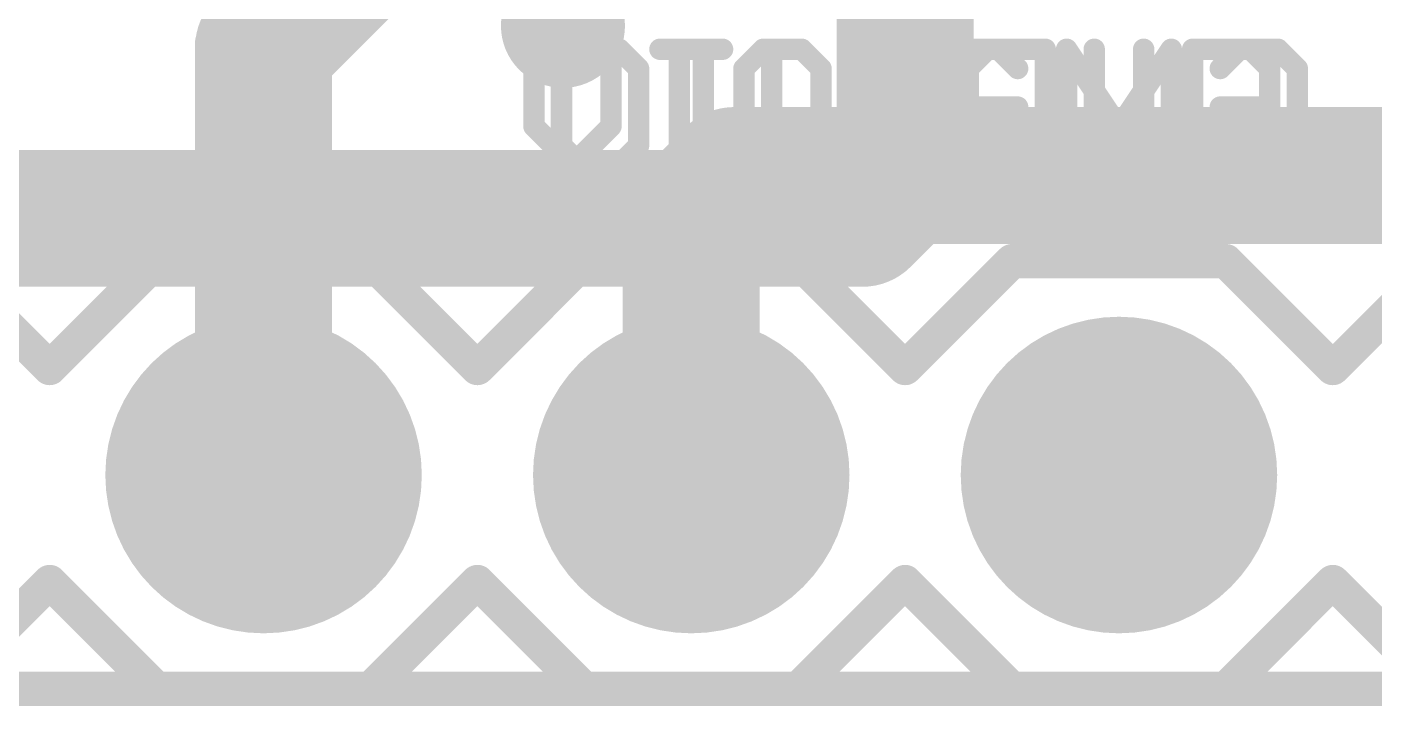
# Model space of a CAD drawing. Extents: x -3 to 111, y -18 to 20.
# Drawn here: x 10.02 to 18.02, y -0.1 to 3.93 of the extents above; entities that cross this region are included whole.
import ezdxf

# ---------------------------------------------------------------- set-up
doc = ezdxf.new("R2010")
doc.units = 0
for name, color, linetype in [('1', 12, 'CONTINUOUS'), ('16', 132, 'CONTINUOUS'), ('17', 110, 'CONTINUOUS'), ('18', 110, 'CONTINUOUS'), ('20', 53, 'CONTINUOUS'), ('21', 41, 'CONTINUOUS'), ('22', 40, 'CONTINUOUS'), ('51', 53, 'CONTINUOUS')]:
    doc.layers.add(name, color=color, linetype=linetype)

# ---------------------------------------------------------------- blocks, each defined once
blk = doc.blocks.new('RECT')
blk.add_solid([(-0.5, -0.5), (0.5, -0.5), (-0.5, 0.5), (0.5, 0.5)])
blk = doc.blocks.new('ROUNDP')
at = {"const_width": 0.5}
blk.add_lwpolyline([(0, -0.25, 1), (0, 0.25, 1), (0, -0.25)], format="xyb", dxfattribs=at)
blk = doc.blocks.new('ROUNDV')
at = {"const_width": 0.5}
blk.add_lwpolyline([(0, -0.25, 1), (0, 0.25, 1), (0, -0.25)], format="xyb", dxfattribs=at)

msp = doc.modelspace()

# ---------------------------------------------------------------- linework, layer by layer
at = {"layer": '1'}
for points, const_width in [([(15.24, 4.572), (15.24, 3.048)], 0.8128), ([(14.986, 2.794), (15.24, 3.048)], 0.8128), ([(5.969, 2.794), (13.97, 2.794)], 0.8128), ([(13.97, 2.794), (13.97, 2.286)], 0.8128), ([(13.97, 2.794), (14.986, 2.794)], 0.8128), ([(0, 0), (43.18, 0)], 0.2032)]:
    msp.add_lwpolyline(points, dxfattribs=dict(at, const_width=const_width))
at = {"layer": '1', "const_width": 0.4064}
for points in [[(15.3837, 2.9043, 1), (15.0963, 3.1917)], [(14.1732, 2.794, 1), (13.7668, 2.794)], [(13.97, 2.9972, 1), (13.97, 2.5908)], [(13.97, 2.5908, 1), (13.97, 2.9972)], [(14.986, 2.5908, 1), (14.986, 2.9972)], [(15.0368, 3.048, 1), (15.4432, 3.048)], [(14.8423, 2.9377, 1), (15.1297, 2.6503)], [(13.7668, 2.286, 1), (14.1732, 2.286)]]:
    msp.add_lwpolyline(points, format="xyb", dxfattribs=at)
at = {"layer": '16'}
for points, const_width in [([(12.446, 4.826), (11.43, 3.81)], 0.8128), ([(11.43, 3.81), (11.43, 1.27)], 0.8128), ([(14.224, 3.048), (13.97, 2.794)], 0.8128), ([(19.685, 3.048), (14.224, 3.048)], 0.8128), ([(13.97, 2.794), (13.97, 1.27)], 0.8128), ([(0, 0), (43.18, 0)], 0.2032)]:
    msp.add_lwpolyline(points, dxfattribs=dict(at, const_width=const_width))
at = {"layer": '16', "const_width": 0.4064}
for points in [[(11.6332, 3.81, 1), (11.2268, 3.81)], [(11.2863, 3.9537, 1), (11.5737, 3.6663)], [(14.224, 3.2512, 1), (14.224, 2.8448)], [(14.3677, 2.9043, 1), (14.0803, 3.1917)], [(14.1732, 2.794, 1), (13.7668, 2.794)], [(13.8263, 2.9377, 1), (14.1137, 2.6503)], [(11.2268, 1.27, 1), (11.6332, 1.27)], [(13.7668, 1.27, 1), (14.1732, 1.27)]]:
    msp.add_lwpolyline(points, format="xyb", dxfattribs=at)
at = {"layer": '20', "const_width": 0.2032}
msp.add_lwpolyline([(43.18, 0), (0, 0)], dxfattribs=at)
at = {"layer": '21'}
for points, const_width in [([(11.6585, 3.8791, 1), (11.6585, 3.8156)], 0.0635), ([(11.6903, 3.8473, 1), (11.6268, 3.8473)], 0.0635), ([(11.8047, 3.8473, 1), (11.7411, 3.8473)], 0.0635), ([(11.7729, 3.8156, 1), (11.7729, 3.8791)], 0.0635), ([(13.0674, 3.7979, 1), (13.0039, 3.7979)], 0.0635), ([(13.525, 3.7979, 1), (13.4615, 3.7979)], 0.0635), ([(13.784, 3.8296, 1), (13.784, 3.7661)], 0.0635), ([(13.9302, 3.7979, 1), (13.8667, 3.7979)], 0.0635), ([(14.0128, 3.7661, 1), (14.0128, 3.8296)], 0.0635), ([(14.3974, 3.8296, 1), (14.3974, 3.7661)], 0.0635), ([(14.4198, 3.7754, 1), (14.3749, 3.8203)], 0.0635), ([(14.6486, 3.8203, 1), (14.6037, 3.7754)], 0.0635), ([(14.6262, 3.7661, 1), (14.6262, 3.8296)], 0.0635), ([(15.5653, 3.8296, 1), (15.5653, 3.7661)], 0.0635), ([(15.5877, 3.7754, 1), (15.5428, 3.8203)], 0.0635), ([(15.8165, 3.8203, 1), (15.7716, 3.7754)], 0.0635), ([(15.7941, 3.7661, 1), (15.7941, 3.8296)], 0.0635), ([(16.231, 3.7979, 1), (16.1675, 3.7979)], 0.0635), ([(16.2257, 3.8155, 1), (16.1729, 3.7803)], 0.0635), ([(16.6886, 3.7979, 1), (16.6251, 3.7979)], 0.0635), ([(16.9795, 3.7979, 1), (16.916, 3.7979)], 0.0635), ([(16.9477, 3.8296, 1), (16.9477, 3.7661)], 0.0635), ([(17.3134, 3.8203, 1), (17.2684, 3.7754)], 0.0635), ([(17.2909, 3.7661, 1), (17.2909, 3.8296)], 0.0635), ([(11.6585, 3.7647, 1), (11.6585, 3.7012)], 0.0635), ([(11.6268, 3.7329, 1), (11.6903, 3.7329)], 0.0635), ([(11.7411, 3.7329, 1), (11.8047, 3.7329)], 0.0635), ([(11.7729, 3.7012, 1), (11.7729, 3.7647)], 0.0635), ([(14.3147, 3.6835, 1), (14.2512, 3.6835)], 0.0635), ([(14.2605, 3.7059, 1), (14.3054, 3.661)], 0.0635), ([(14.7723, 3.6835, 1), (14.7088, 3.6835)], 0.0635), ([(14.7181, 3.661, 1), (14.763, 3.7059)], 0.0635), ([(15.4826, 3.6835, 1), (15.4191, 3.6835)], 0.0635), ([(15.4284, 3.7059, 1), (15.4733, 3.661)], 0.0635), ([(15.886, 3.661, 1), (15.9309, 3.7059)], 0.0635), ([(17.437, 3.6835, 1), (17.3736, 3.6835)], 0.0635), ([(17.3828, 3.661, 1), (17.4278, 3.7059)], 0.0635), ([(11.2009, 3.4738, 1), (11.2009, 3.4103)], 0.0635), ([(11.2234, 3.4196, 1), (11.1785, 3.4645)], 0.0635), ([(11.3378, 3.4645, 1), (11.2929, 3.4196)], 0.0635), ([(11.3153, 3.4103, 1), (11.3153, 3.4738)], 0.0635), ([(11.5441, 3.4738, 1), (11.5441, 3.4103)], 0.0635), ([(11.5666, 3.4196, 1), (11.5217, 3.4645)], 0.0635), ([(11.681, 3.4645, 1), (11.6361, 3.4196)], 0.0635), ([(11.6585, 3.4103, 1), (11.6585, 3.4738)], 0.0635), ([(15.6797, 3.4864, 1), (15.6797, 3.4229)], 0.0635), ([(15.9402, 3.4547, 1), (15.8767, 3.4547)], 0.0635), ([(15.9085, 3.4229, 1), (15.9085, 3.4864)], 0.0635), ([(11.1183, 3.3277, 1), (11.0548, 3.3277)], 0.0635), ([(11.0641, 3.3501, 1), (11.109, 3.3052)], 0.0635), ([(11.4615, 3.3277, 1), (11.398, 3.3277)], 0.0635), ([(11.4073, 3.3501, 1), (11.4522, 3.3052)], 0.0635), ([(11.4073, 3.3052, 1), (11.4522, 3.3501)], 0.0635), ([(11.8047, 3.3277, 1), (11.7411, 3.3277)], 0.0635), ([(11.7504, 3.3052, 1), (11.7954, 3.3501)], 0.0635), ([(13.0581, 3.3627, 1), (13.0132, 3.3178)], 0.0635), ([(13.0039, 3.3403, 1), (13.0674, 3.3403)], 0.0635), ([(13.4615, 3.3403, 1), (13.525, 3.3403)], 0.0635), ([(13.5157, 3.3178, 1), (13.4708, 3.3627)], 0.0635), ([(14.3054, 3.2483, 1), (14.2605, 3.2034)], 0.0635), ([(14.763, 3.2034, 1), (14.7181, 3.2483)], 0.0635), ([(15.4733, 3.2483, 1), (15.4284, 3.2034)], 0.0635), ([(15.9309, 3.2034, 1), (15.886, 3.2483)], 0.0635), ([(17.4278, 3.2034, 1), (17.3828, 3.2483)], 0.0635), ([(11.398, 3.2133, 1), (11.4615, 3.2133)], 0.0635), ([(14.2512, 3.2259, 1), (14.3147, 3.2259)], 0.0635), ([(14.7088, 3.2259, 1), (14.7723, 3.2259)], 0.0635), ([(15.4191, 3.2259, 1), (15.4826, 3.2259)], 0.0635), ([(15.8767, 3.2259, 1), (15.9402, 3.2259)], 0.0635), ([(17.3736, 3.2259, 1), (17.437, 3.2259)], 0.0635), ([(11.0548, 3.0989, 1), (11.1183, 3.0989)], 0.0635), ([(11.109, 3.1213, 1), (11.0641, 3.0764)], 0.0635), ([(11.7411, 3.0989, 1), (11.8047, 3.0989)], 0.0635), ([(11.7954, 3.0764, 1), (11.7504, 3.1213)], 0.0635), ([(13.242, 3.134, 1), (13.2869, 3.089)], 0.0635), ([(13.242, 3.089, 1), (13.2869, 3.134)], 0.0635), ([(13.784, 3.1433, 1), (13.784, 3.0797)], 0.0635), ([(13.8667, 3.1115, 1), (13.9302, 3.1115)], 0.0635), ([(14.0128, 3.0797, 1), (14.0128, 3.1433)], 0.0635), ([(14.3974, 3.1433, 1), (14.3974, 3.0797)], 0.0635), ([(14.3749, 3.089, 1), (14.4198, 3.134)], 0.0635), ([(14.6037, 3.134, 1), (14.6486, 3.089)], 0.0635), ([(14.6262, 3.0797, 1), (14.6262, 3.1433)], 0.0635), ([(15.5653, 3.1433, 1), (15.5653, 3.0797)], 0.0635), ([(15.5428, 3.089, 1), (15.5877, 3.134)], 0.0635), ([(15.7716, 3.134, 1), (15.8165, 3.089)], 0.0635), ([(15.7941, 3.0797, 1), (15.7941, 3.1433)], 0.0635), ([(16.1675, 3.1115, 1), (16.231, 3.1115)], 0.0635), ([(16.6251, 3.1115, 1), (16.6886, 3.1115)], 0.0635), ([(16.6305, 3.0939, 1), (16.6833, 3.1291)], 0.0635), ([(16.9477, 3.1433, 1), (16.9477, 3.0797)], 0.0635), ([(16.916, 3.1115, 1), (16.9795, 3.1115)], 0.0635), ([(17.2684, 3.134, 1), (17.3134, 3.089)], 0.0635), ([(17.2909, 3.0797, 1), (17.2909, 3.1433)], 0.0635), ([(11.1785, 2.962, 1), (11.2234, 3.007)], 0.0635), ([(11.6361, 3.007, 1), (11.681, 2.962)], 0.0635), ([(10.795, 2.5908, 1), (10.795, 2.4892)], 0.1016), ([(10.8309, 2.5041, 1), (10.7591, 2.5759)], 0.1016), ([(12.1009, 2.5759, 1), (12.0291, 2.5041)], 0.1016), ([(12.065, 2.4892, 1), (12.065, 2.5908)], 0.1016), ([(13.335, 2.5908, 1), (13.335, 2.4892)], 0.1016), ([(13.3709, 2.5041, 1), (13.2991, 2.5759)], 0.1016), ([(14.6409, 2.5759, 1), (14.5691, 2.5041)], 0.1016), ([(14.605, 2.4892, 1), (14.605, 2.5908)], 0.1016), ([(15.875, 2.5908, 1), (15.875, 2.4892)], 0.1016), ([(15.9109, 2.5041, 1), (15.8391, 2.5759)], 0.1016), ([(17.1809, 2.5759, 1), (17.1091, 2.5041)], 0.1016), ([(17.145, 2.4892, 1), (17.145, 2.5908)], 0.1016), ([(10.1241, 1.9409, 1), (10.1959, 1.8691)], 0.1016), ([(10.1241, 1.8691, 1), (10.1959, 1.9409)], 0.1016), ([(12.6641, 1.9409, 1), (12.7359, 1.8691)], 0.1016), ([(12.6641, 1.8691, 1), (12.7359, 1.9409)], 0.1016), ([(15.2041, 1.9409, 1), (15.2759, 1.8691)], 0.1016), ([(15.2041, 1.8691, 1), (15.2759, 1.9409)], 0.1016), ([(17.7441, 1.9409, 1), (17.8159, 1.8691)], 0.1016), ([(17.7441, 1.8691, 1), (17.8159, 1.9409)], 0.1016), ([(10.1959, 0.6709, 1), (10.1241, 0.5991)], 0.1016), ([(10.1959, 0.5991, 1), (10.1241, 0.6709)], 0.1016), ([(12.7359, 0.6709, 1), (12.6641, 0.5991)], 0.1016), ([(12.7359, 0.5991, 1), (12.6641, 0.6709)], 0.1016), ([(15.2759, 0.6709, 1), (15.2041, 0.5991)], 0.1016), ([(15.2759, 0.5991, 1), (15.2041, 0.6709)], 0.1016), ([(17.8159, 0.6709, 1), (17.7441, 0.5991)], 0.1016), ([(17.8159, 0.5991, 1), (17.7441, 0.6709)], 0.1016), ([(10.795, 0.0508, 1), (10.795, -0.0508)], 0.1016), ([(10.7591, -0.0359, 1), (10.8309, 0.0359)], 0.1016), ([(12.0291, 0.0359, 1), (12.1009, -0.0359)], 0.1016), ([(12.065, -0.0508, 1), (12.065, 0.0508)], 0.1016), ([(13.335, 0.0508, 1), (13.335, -0.0508)], 0.1016), ([(13.2991, -0.0359, 1), (13.3709, 0.0359)], 0.1016), ([(14.5691, 0.0359, 1), (14.6409, -0.0359)], 0.1016), ([(14.605, -0.0508, 1), (14.605, 0.0508)], 0.1016), ([(15.875, 0.0508, 1), (15.875, -0.0508)], 0.1016), ([(15.8391, -0.0359, 1), (15.9109, 0.0359)], 0.1016), ([(17.1091, 0.0359, 1), (17.1809, -0.0359)], 0.1016), ([(17.145, -0.0508, 1), (17.145, 0.0508)], 0.1016)]:
    msp.add_lwpolyline(points, format="xyb", dxfattribs=dict(at, const_width=const_width))
for points, const_width in [([(11.6585, 3.7329), (11.6585, 3.8473)], 0.127), ([(11.6585, 3.8473), (11.7729, 3.8473)], 0.127), ([(11.7729, 3.8473), (11.7729, 3.7329)], 0.127), ([(13.0356, 3.7979), (13.0356, 3.3403)], 0.127), ([(13.4932, 3.3403), (13.4932, 3.7979)], 0.127), ([(13.784, 3.7979), (14.0128, 3.7979)], 0.127), ([(13.8984, 3.1115), (13.8984, 3.7979)], 0.127), ([(14.3974, 3.7979), (14.283, 3.6835)], 0.127), ([(14.6262, 3.7979), (14.3974, 3.7979)], 0.127), ([(14.7406, 3.6835), (14.6262, 3.7979)], 0.127), ([(15.5653, 3.7979), (15.4509, 3.6835)], 0.127), ([(15.7941, 3.7979), (15.5653, 3.7979)], 0.127), ([(15.9085, 3.6835), (15.7941, 3.7979)], 0.127), ([(16.1993, 3.1115), (16.1993, 3.7979)], 0.127), ([(16.1993, 3.7979), (16.6569, 3.1115)], 0.127), ([(16.6569, 3.1115), (16.6569, 3.7979)], 0.127), ([(16.9477, 3.7979), (16.9477, 3.1115)], 0.127), ([(17.2909, 3.7979), (16.9477, 3.7979)], 0.127), ([(17.4053, 3.6835), (17.2909, 3.7979)], 0.127), ([(11.7729, 3.7329), (11.6585, 3.7329)], 0.127), ([(14.283, 3.6835), (14.283, 3.2259)], 0.127), ([(14.7406, 3.2259), (14.7406, 3.6835)], 0.127), ([(15.4509, 3.6835), (15.4509, 3.2259)], 0.127), ([(17.4053, 3.2259), (17.4053, 3.6835)], 0.127), ([(11.0865, 3.3277), (11.2009, 3.4421)], 0.127), ([(11.2009, 3.4421), (11.3153, 3.4421)], 0.127), ([(11.3153, 3.4421), (11.4297, 3.3277)], 0.127), ([(11.4297, 3.3277), (11.5441, 3.4421)], 0.127), ([(11.5441, 3.4421), (11.6585, 3.4421)], 0.127), ([(11.6585, 3.4421), (11.7729, 3.3277)], 0.127), ([(15.9085, 3.4547), (15.6797, 3.4547)], 0.127), ([(15.9085, 3.2259), (15.9085, 3.4547)], 0.127), ([(11.0865, 3.0989), (11.0865, 3.3277)], 0.127), ([(11.4297, 3.3277), (11.4297, 3.2133)], 0.127), ([(11.7729, 3.3277), (11.7729, 3.0989)], 0.127), ([(13.0356, 3.3403), (13.2644, 3.1115)], 0.127), ([(13.2644, 3.1115), (13.4932, 3.3403)], 0.127), ([(14.283, 3.2259), (14.3974, 3.1115)], 0.127), ([(14.6262, 3.1115), (14.7406, 3.2259)], 0.127), ([(15.4509, 3.2259), (15.5653, 3.1115)], 0.127), ([(15.7941, 3.1115), (15.9085, 3.2259)], 0.127), ([(17.2909, 3.1115), (17.4053, 3.2259)], 0.127), ([(11.2009, 2.9845), (11.0865, 3.0989)], 0.127), ([(11.7729, 3.0989), (11.6585, 2.9845)], 0.127), ([(13.784, 3.1115), (14.0128, 3.1115)], 0.127), ([(14.3974, 3.1115), (14.6262, 3.1115)], 0.127), ([(15.5653, 3.1115), (15.7941, 3.1115)], 0.127), ([(16.9477, 3.1115), (17.2909, 3.1115)], 0.127), ([(10.16, 1.905), (9.525, 2.54)], 0.2032), ([(10.16, 1.905), (10.795, 2.54)], 0.2032), ([(10.795, 2.54), (12.065, 2.54)], 0.2032), ([(12.7, 1.905), (12.065, 2.54)], 0.2032), ([(12.7, 1.905), (13.335, 2.54)], 0.2032), ([(13.335, 2.54), (14.605, 2.54)], 0.2032), ([(15.24, 1.905), (14.605, 2.54)], 0.2032), ([(15.24, 1.905), (15.875, 2.54)], 0.2032), ([(15.875, 2.54), (17.145, 2.54)], 0.2032), ([(17.78, 1.905), (17.145, 2.54)], 0.2032), ([(17.78, 1.905), (18.415, 2.54)], 0.2032), ([(9.525, 0), (10.16, 0.635)], 0.2032), ([(10.795, 0), (10.16, 0.635)], 0.2032), ([(12.065, 0), (12.7, 0.635)], 0.2032), ([(13.335, 0), (12.7, 0.635)], 0.2032), ([(14.605, 0), (15.24, 0.635)], 0.2032), ([(15.875, 0), (15.24, 0.635)], 0.2032), ([(17.145, 0), (17.78, 0.635)], 0.2032), ([(18.415, 0), (17.78, 0.635)], 0.2032), ([(12.065, 0), (10.795, 0)], 0.2032), ([(14.605, 0), (13.335, 0)], 0.2032), ([(17.145, 0), (15.875, 0)], 0.2032)]:
    msp.add_lwpolyline(points, dxfattribs=dict(at, const_width=const_width))
at = {"layer": '22', "const_width": 0.0635}
for points in [[(11.0871, 3.8791, 1), (11.0871, 3.8156)], [(11.1189, 3.8473, 1), (11.0554, 3.8473)], [(11.2332, 3.8473, 1), (11.1697, 3.8473)], [(11.2015, 3.8156, 1), (11.2015, 3.8791)], [(13.3138, 3.8296, 1), (13.3138, 3.7661)], [(13.3363, 3.7754, 1), (13.2914, 3.8203)], [(13.5651, 3.8203, 1), (13.5202, 3.7754)], [(13.5426, 3.7661, 1), (13.5426, 3.8296)], [(13.9272, 3.8296, 1), (13.9272, 3.7661)], [(14.0733, 3.7979, 1), (14.0098, 3.7979)], [(14.156, 3.7661, 1), (14.156, 3.8296)], [(14.4785, 3.7979, 1), (14.415, 3.7979)], [(14.9361, 3.7979, 1), (14.8726, 3.7979)], [(15.7291, 3.8296, 1), (15.7291, 3.7661)], [(15.7516, 3.7754, 1), (15.7066, 3.8203)], [(16.104, 3.7979, 1), (16.0405, 3.7979)], [(16.0723, 3.7661, 1), (16.0723, 3.8296)], [(16.3949, 3.7979, 1), (16.3314, 3.7979)], [(16.8525, 3.7979, 1), (16.789, 3.7979)], [(16.8471, 3.7803, 1), (16.7943, 3.8155)], [(17.2259, 3.8296, 1), (17.2259, 3.7661)], [(17.2484, 3.7754, 1), (17.2035, 3.8203)], [(17.4772, 3.8203, 1), (17.4323, 3.7754)], [(17.4547, 3.7661, 1), (17.4547, 3.8296)], [(11.0871, 3.7647, 1), (11.0871, 3.7012)], [(11.0554, 3.7329, 1), (11.1189, 3.7329)], [(11.1697, 3.7329, 1), (11.2332, 3.7329)], [(11.2015, 3.7012, 1), (11.2015, 3.7647)], [(13.2312, 3.6835, 1), (13.1677, 3.6835)], [(13.177, 3.7059, 1), (13.2219, 3.661)], [(13.6888, 3.6835, 1), (13.6253, 3.6835)], [(13.6346, 3.661, 1), (13.6795, 3.7059)], [(15.5922, 3.7059, 1), (15.6372, 3.661)], [(15.6465, 3.6835, 1), (15.583, 3.6835)], [(17.0891, 3.7059, 1), (17.134, 3.661)], [(17.6009, 3.6835, 1), (17.5374, 3.6835)], [(17.5467, 3.661, 1), (17.5916, 3.7059)], [(11.2015, 3.4738, 1), (11.2015, 3.4103)], [(11.2239, 3.4196, 1), (11.179, 3.4645)], [(11.3383, 3.4645, 1), (11.2934, 3.4196)], [(11.3159, 3.4103, 1), (11.3159, 3.4738)], [(11.5447, 3.4738, 1), (11.5447, 3.4103)], [(11.5671, 3.4196, 1), (11.5222, 3.4645)], [(11.6815, 3.4645, 1), (11.6366, 3.4196)], [(11.6591, 3.4103, 1), (11.6591, 3.4738)], [(17.1433, 3.4547, 1), (17.0798, 3.4547)], [(17.1115, 3.4864, 1), (17.1115, 3.4229)], [(17.3403, 3.4229, 1), (17.3403, 3.4864)], [(11.0646, 3.3501, 1), (11.1096, 3.3052)], [(11.1189, 3.3277, 1), (11.0554, 3.3277)], [(11.462, 3.3277, 1), (11.3985, 3.3277)], [(11.4078, 3.3501, 1), (11.4527, 3.3052)], [(11.4078, 3.3052, 1), (11.4527, 3.3501)], [(11.8052, 3.3277, 1), (11.7417, 3.3277)], [(11.751, 3.3052, 1), (11.7959, 3.3501)], [(14.415, 3.3403, 1), (14.4785, 3.3403)], [(14.4692, 3.3627, 1), (14.4243, 3.3178)], [(14.8726, 3.3403, 1), (14.9361, 3.3403)], [(14.9268, 3.3178, 1), (14.8819, 3.3627)], [(13.2219, 3.2483, 1), (13.177, 3.2034)], [(13.6795, 3.2034, 1), (13.6346, 3.2483)], [(15.6372, 3.2483, 1), (15.5922, 3.2034)], [(17.134, 3.2483, 1), (17.0891, 3.2034)], [(17.5916, 3.2034, 1), (17.5467, 3.2483)], [(11.3985, 3.2133, 1), (11.462, 3.2133)], [(13.1677, 3.2259, 1), (13.2312, 3.2259)], [(13.6253, 3.2259, 1), (13.6888, 3.2259)], [(15.583, 3.2259, 1), (15.6465, 3.2259)], [(17.0798, 3.2259, 1), (17.1433, 3.2259)], [(17.5374, 3.2259, 1), (17.6009, 3.2259)], [(11.1096, 3.1213, 1), (11.0646, 3.0764)], [(11.0554, 3.0989, 1), (11.1189, 3.0989)], [(11.7417, 3.0989, 1), (11.8052, 3.0989)], [(11.7959, 3.0764, 1), (11.751, 3.1213)], [(13.3138, 3.1433, 1), (13.3138, 3.0797)], [(13.2914, 3.089, 1), (13.3363, 3.134)], [(13.5202, 3.134, 1), (13.5651, 3.089)], [(13.5426, 3.0797, 1), (13.5426, 3.1433)], [(13.9272, 3.1433, 1), (13.9272, 3.0797)], [(14.0098, 3.1115, 1), (14.0733, 3.1115)], [(14.156, 3.0797, 1), (14.156, 3.1433)], [(14.6531, 3.134, 1), (14.698, 3.089)], [(14.6531, 3.089, 1), (14.698, 3.134)], [(15.7291, 3.1433, 1), (15.7291, 3.0797)], [(15.7066, 3.089, 1), (15.7516, 3.134)], [(16.0405, 3.1115, 1), (16.104, 3.1115)], [(16.0723, 3.0797, 1), (16.0723, 3.1433)], [(16.3367, 3.1291, 1), (16.3895, 3.0939)], [(16.3314, 3.1115, 1), (16.3949, 3.1115)], [(16.789, 3.1115, 1), (16.8525, 3.1115)], [(17.2259, 3.1433, 1), (17.2259, 3.0797)], [(17.2035, 3.089, 1), (17.2484, 3.134)], [(17.4323, 3.134, 1), (17.4772, 3.089)], [(17.4547, 3.0797, 1), (17.4547, 3.1433)], [(11.179, 2.962, 1), (11.2239, 3.007)], [(11.6366, 3.007, 1), (11.6815, 2.962)]]:
    msp.add_lwpolyline(points, format="xyb", dxfattribs=at)
at = {"layer": '22', "const_width": 0.127}
for points in [[(11.2015, 3.8473), (11.0871, 3.8473)], [(11.0871, 3.8473), (11.0871, 3.7329)], [(11.2015, 3.7329), (11.2015, 3.8473)], [(13.1994, 3.6835), (13.3138, 3.7979)], [(13.3138, 3.7979), (13.5426, 3.7979)], [(13.5426, 3.7979), (13.657, 3.6835)], [(14.156, 3.7979), (13.9272, 3.7979)], [(14.0416, 3.1115), (14.0416, 3.7979)], [(14.4468, 3.3403), (14.4468, 3.7979)], [(14.9044, 3.7979), (14.9044, 3.3403)], [(15.6147, 3.6835), (15.7291, 3.7979)], [(15.7291, 3.7979), (16.0723, 3.7979)], [(16.0723, 3.7979), (16.0723, 3.1115)], [(16.8207, 3.7979), (16.3631, 3.1115)], [(16.3631, 3.1115), (16.3631, 3.7979)], [(16.8207, 3.1115), (16.8207, 3.7979)], [(17.1115, 3.6835), (17.2259, 3.7979)], [(17.2259, 3.7979), (17.4547, 3.7979)], [(17.4547, 3.7979), (17.5691, 3.6835)], [(11.0871, 3.7329), (11.2015, 3.7329)], [(13.1994, 3.2259), (13.1994, 3.6835)], [(13.657, 3.6835), (13.657, 3.2259)], [(15.6147, 3.2259), (15.6147, 3.6835)], [(17.5691, 3.6835), (17.5691, 3.2259)], [(11.2015, 3.4421), (11.0871, 3.3277)], [(11.3159, 3.4421), (11.2015, 3.4421)], [(11.4303, 3.3277), (11.3159, 3.4421)], [(11.5447, 3.4421), (11.4303, 3.3277)], [(11.6591, 3.4421), (11.5447, 3.4421)], [(11.7735, 3.3277), (11.6591, 3.4421)], [(17.1115, 3.2259), (17.1115, 3.4547)], [(17.1115, 3.4547), (17.3403, 3.4547)], [(11.0871, 3.3277), (11.0871, 3.0989)], [(11.4303, 3.3277), (11.4303, 3.2133)], [(11.7735, 3.0989), (11.7735, 3.3277)], [(14.6756, 3.1115), (14.4468, 3.3403)], [(14.9044, 3.3403), (14.6756, 3.1115)], [(13.3138, 3.1115), (13.1994, 3.2259)], [(13.657, 3.2259), (13.5426, 3.1115)], [(15.7291, 3.1115), (15.6147, 3.2259)], [(17.2259, 3.1115), (17.1115, 3.2259)], [(17.5691, 3.2259), (17.4547, 3.1115)], [(11.0871, 3.0989), (11.2015, 2.9845)], [(11.6591, 2.9845), (11.7735, 3.0989)], [(13.5426, 3.1115), (13.3138, 3.1115)], [(14.156, 3.1115), (13.9272, 3.1115)], [(16.0723, 3.1115), (15.7291, 3.1115)], [(17.4547, 3.1115), (17.2259, 3.1115)]]:
    msp.add_lwpolyline(points, dxfattribs=at)

# ---------------------------------------------------------------- block references
at = {"layer": '17', "xscale": 1.8796, "yscale": 1.8796, "rotation": 270}
for p in [(11.43, 1.27), (11.43, 1.27), (13.97, 1.27), (13.97, 1.27), (16.51, 1.27), (16.51, 1.27)]:
    msp.add_blockref('ROUNDP', p, dxfattribs=at)
at = {"layer": '18', "xscale": 0.7366, "yscale": 0.7366}
for p in [(13.208, 3.937), (13.208, 3.937), (13.97, 2.794), (13.97, 2.794)]:
    msp.add_blockref('ROUNDV', p, dxfattribs=at)
at = {"layer": '51', "xscale": 0.508, "yscale": 0.508, "rotation": 180}
for p in [(11.43, 1.27), (13.97, 1.27), (16.51, 1.27)]:
    msp.add_blockref('RECT', p, dxfattribs=at)

doc.saveas('drawing.dxf')
